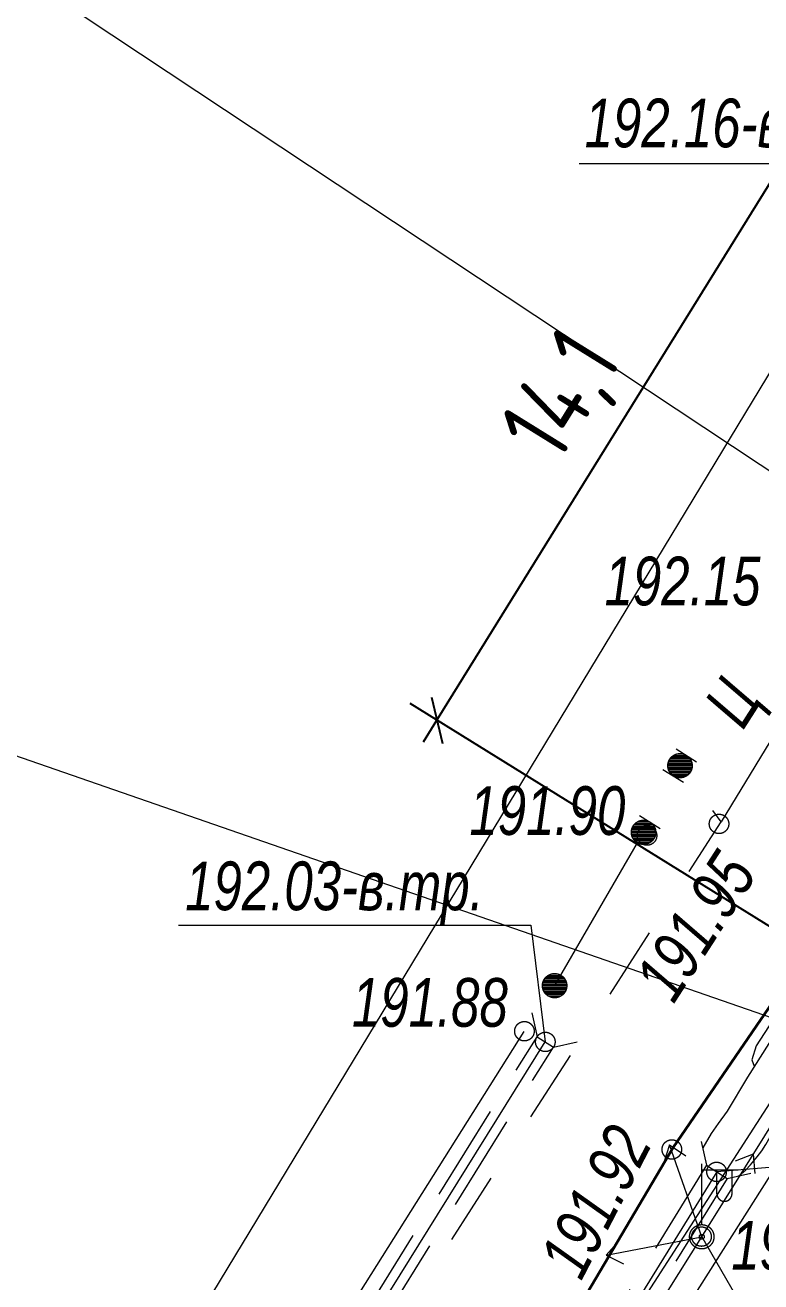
# Model space of a CAD drawing. Header units: millimetres. Extents: x -38151500 to -28914887, y -20564105 to -20349562.
# Drawn here: x -32302454 to -32287334, y -20492416 to -20466594 of the extents above; entities that cross this region are included whole.
import ezdxf
from ezdxf.xclip import XClip

# ---------------------------------------------------------------- set-up
doc = ezdxf.new("R2010")
doc.units = ezdxf.units.MM
doc.header["$MEASUREMENT"] = 0
doc.header["$XCLIPFRAME"] = 0
doc.linetypes.add('Новофедоровское_снт 28_07$0$l049', pattern=[3000, 2000, -1000])
doc.linetypes.add('Новофедоровское_снт 28_07$0$l189_2', pattern=[3000, 1500, -1500])
doc.layers.add('!!! ПОДОСНОВА', color=7, linetype='Continuous')
doc.layers.add('Новый_РАЗМЕРЫ', color=7, linetype='Continuous')
for name, color, linetype, lineweight in [('Новый_ГП_Благоустройство штриховка_Ном._пера__250', 7, 'Continuous', 20), ('Новый_ГП_Дороги_проезды_Ном._пера__251', 250, 'Continuous', 40), ('Новый_ГП_Текст_Ном._пера__250', 7, 'Continuous', 20), ('Новый_РАЗМЕРЫ_Ном._пера__7', 7, 'Continuous', 25), ('Чертеж_1_Новофедоровское_снт 28_07$0$tp_Дороги_Ном._пера__253', 252, 'Continuous', 18), ('Чертеж_1_Новофедоровское_снт 28_07$0$tp_отметки_новые_Ном._пера__253', 252, 'Continuous', 18), ('Чертеж_1_Новый_ГП_Топография_Ном._пера__253', 252, 'Continuous', 18), ('Чертеж_1_Новый_Новофедоровское_снт 28_07$0$tp_Дороги_Ном._пера__253', 252, 'Continuous', 18), ('Чертеж_1_Новый_Новофедоровское_снт 28_07$0$tp_канавы_Ном._пера__253', 252, 'Continuous', 18), ('Чертеж_1_Новый_Новофедоровское_снт 28_07$0$tp_ЛЭП нн_Ном._пера__253', 252, 'Continuous', 18), ('Чертеж_1_Новый_Новофедоровское_снт 28_07$0$tp_ЛЭП нн_Ном._пера__7', 7, 'Continuous', 18), ('Чертеж_1_Новый_Новофедоровское_снт 28_07$0$tp_Ограждения ДЕР_Ном._пера__253', 252, 'Continuous', 18), ('Чертеж_1_Новый_Новофедоровское_снт 28_07$0$tp_Ограждения рабица_Ном._пера__253', 252, 'Continuous', 18), ('Чертеж_1_Новый_Новофедоровское_снт 28_07$0$tp_Ограждения_Ном._пера__253', 252, 'Continuous', 18), ('Чертеж_1_Новый_Новофедоровское_снт 28_07$0$tp_Ограждения_Ном._пера__7', 7, 'Continuous', 18), ('Чертеж_1_Новый_Новофедоровское_снт 28_07$0$tp_отметки_новые_Ном._пера__253', 252, 'Continuous', 18), ('Чертеж_1_Новый_Новофедоровское_снт 28_07$0$tp_отметки_новые_Ном._пера__7', 7, 'Continuous', 18), ('Чертеж_1_Новый_Новофедоровское_снт 28_07$0$tp_рельеф_Ном._пера__253', 252, 'Continuous', 18), ('Чертеж_1_Новый_Новофедоровское_снт 28_07$0$tp_трубы под дорогой_Ном._пера__253', 252, 'Continuous', 18), ('Чертеж_1_Новый_Новофедоровское_снт 28_07$0$U_Водосток_Ном._пера__253', 252, 'Continuous', 18), ('Чертеж_1_Новый_Новофедоровское_снт 28_07$0$U_Газопровод_Ном._пера__253', 252, 'Continuous', 18)]:
    doc.layers.add(name, color=color, linetype=linetype, lineweight=lineweight)
doc.styles.add('РЎР“Р•РќР•Р\xa0РР\xa0_РЎРўРР›Р¬_1', font='arial.ttf', dxfattribs={"width": 0.75})
doc.styles.add('РЎР“Р•РќР•Р\xa0РР\xa0_РЎРўРР›Р¬_7', font='')
doc.styles.get('РЎР“Р•РќР•Р\xa0РР\xa0_РЎРўРР›Р¬_7').set_extended_font_data('GOST_type_A')
doc.linetypes.add('Новофедоровское_снт 28_07$0$lm334', pattern='A,0,[4,РіРµРЅРїРїР»Р°РЅ 2025_06_18 dima РІР°СЂРёР°РЅС‚ 21.Shx,S=79.365079,R=0,X=0,Y=0],-11000,0', length=11000)
doc.linetypes.add('Новофедоровское_снт 28_07$0$З ДЕРЕВ', pattern='A,0,[2,РіРµРЅРїРїР»Р°РЅ 2025_06_18 dima РІР°СЂРёР°РЅС‚ 21.Shx,S=19.84127,R=0,X=0,Y=0.2],-2500,0', length=2500)
doc.linetypes.add('Новофедоровское_снт 28_07$0$ЗАБОР_СЕТКА', pattern='A,0,[1,РіРµРЅРїРїР»Р°РЅ 2025_06_18 dima РІР°СЂРёР°РЅС‚ 21.Shx,S=39.68254,R=0,X=0,Y=2.77556e-17],-5000,0', length=5000)
doc.linetypes.add('Новофедоровское_снт 28_07$0$МЕЖА', pattern='A,0,[5,РіРµРЅРїРїР»Р°РЅ 2025_06_18 dima РІР°СЂРёР°РЅС‚ 21.Shx,S=46.746032,R=0,X=0,Y=6.93889e-18],-6500,0', length=6500)
doc.dimstyles.new('СГЕНЕРИР_СТИЛЬ__2', dxfattribs={"dimtxt": 1500, "dimasz": 658.316413, "dimexe": 0.18, "dimexo": 437.5, "dimgap": 0, "dimtad": 1, "dimdec": 1, "dimlfac": 0.001, "dimzin": 0, "dimdsep": 46, "dimtxsty": 'РЎР“Р•РќР•Р\xa0РР\xa0_РЎРўРР›Р¬_7', "dimblk": 'ARROWHEAD_6', "dimblk1": 'ARROWHEAD_6', "dimblk2": 'ARROWHEAD_6', "dimcen": 0.09, "dimclrd": 7, "dimclre": 7, "dimclrt": 7, "dimadec": 1, "dimazin": 0, "dimtfac": 1, "dimtdec": 4, "dimtmove": 0, "dimatfit": 3, "dimfxl": 0, "dimtolj": 1, "dimtzin": 0, "dimarcsym": 0})

# ---------------------------------------------------------------- blocks, each defined once
blk = doc.blocks.new('Чертеж_5_1', base_point=(5813927, -7296))
at = {"layer": 'Чертеж_1_Новый_ГП_Топография_Ном._пера__253', "color": 252, "linetype": 'Новофедоровское_снт 28_07$0$МЕЖА', "lineweight": 18, "flags": 128}
blk.add_lwpolyline([(-32308273, -20524360), (-32308233, -20524296), (-32297746, -20507196), (-32271576, -20524004), (-32260015, -20507967), (-32250099, -20495163), (-32251853, -20487946), (-32253858, -20480799), (-32259351, -20482761), (-32262207, -20481924), (-32276478, -20473145), (-32266529, -20456936), (-32274137, -20452238), (-32315168, -20519982)], close=True, dxfattribs=at)
at = {"layer": 'Чертеж_1_Новый_Новофедоровское_снт 28_07$0$tp_Дороги_Ном._пера__253', "color": 252, "linetype": 'Новофедоровское_снт 28_07$0$l189_2', "lineweight": 18, "flags": 128}
for points in [[(-32278903, -20476222), (-32279771, -20476352), (-32280400, -20476906), (-32289164, -20489694), (-32295981, -20501242), (-32295049, -20502487)], [(-32314283, -20524654), (-32313514, -20523174), (-32301656, -20503895), (-32288152, -20482967), (-32288924, -20481881)]]:
    blk.add_lwpolyline(points, dxfattribs=at)
at = {"layer": 'Чертеж_1_Новый_Новофедоровское_снт 28_07$0$tp_Дороги_Ном._пера__253', "color": 252, "linetype": 'Continuous', "lineweight": 18, "flags": 128}
blk.add_lwpolyline([(-32285745, -20479010), (-32288152, -20482967)], dxfattribs=at)
at = {"layer": 'Чертеж_1_Новый_Новофедоровское_снт 28_07$0$tp_канавы_Ном._пера__253', "color": 252, "linetype": 'Continuous', "lineweight": 18, "flags": 128}
for points in [[(-32281550, -20479414), (-32281853, -20479668), (-32281923, -20479747), (-32281977, -20479840), (-32282078, -20480032), (-32283349, -20481904), (-32284630, -20483771), (-32285908, -20485640), (-32287171, -20487519), (-32287606, -20488209), (-32288028, -20488910), (-32288212, -20489159), (-32288354, -20489366), (-32288529, -20489664)], [(-32287408, -20489849), (-32287315, -20489726), (-32287231, -20489596), (-32287079, -20489323), (-32286935, -20489049), (-32286784, -20488790), (-32285311, -20486527), (-32283847, -20484259), (-32282341, -20481899), (-32281900, -20481256), (-32281684, -20480932), (-32281489, -20480594), (-32281418, -20480438), (-32281357, -20480279), (-32281240, -20479958), (-32281130, -20479685)], [(-32287783, -20490234), (-32287642, -20490115), (-32287548, -20490014), (-32287408, -20489849)]]:
    blk.add_lwpolyline(points, dxfattribs=at)
at = {"layer": 'Чертеж_1_Новый_Новофедоровское_снт 28_07$0$tp_ЛЭП нн_Ном._пера__253', "color": 252, "linetype": 'Continuous', "lineweight": 18, "flags": 128}
for points in [[(-32310273, -20525995), (-32309162, -20524332), (-32288548, -20491490), (-32263511, -20451362), (-32262302, -20449768)], [(-32290513, -20491867), (-32288548, -20491490), (-32289211, -20489603)], [(-32289211, -20489603), (-32289333, -20489984)], [(-32289211, -20489603), (-32288877, -20489824)], [(-32287490, -20489793), (-32287863, -20489936)], [(-32287490, -20489793), (-32287454, -20490191)], [(-32290513, -20491867), (-32290245, -20491569)], [(-32288548, -20491490), (-32284259, -20498923)], [(-32290513, -20491867), (-32290154, -20492044)]]:
    blk.add_lwpolyline(points, dxfattribs=at)
at = {"layer": 'Чертеж_1_Новый_Новофедоровское_снт 28_07$0$tp_ЛЭП нн_Ном._пера__7', "color": 7, "linetype": 'Continuous', "lineweight": 18}
for p, q in [((-32288548, -20491240), (-32288548, -20489990)), ((-32288548, -20490115), (-32287798, -20490115)), ((-32288236, -20490606), (-32288236, -20490115)), ((-32287926, -20490606), (-32287926, -20490115))]:
    blk.add_line(p, q, dxfattribs=at)
for radius in [250, 50]:
    blk.add_circle((-32288548, -20491490), radius, dxfattribs=at)
blk.add_arc((-32288081, -20490606), 155, 180, 0, dxfattribs=at)
at = {"layer": 'Чертеж_1_Новый_Новофедоровское_снт 28_07$0$tp_Ограждения ДЕР_Ном._пера__253', "color": 252, "linetype": 'Новофедоровское_снт 28_07$0$З ДЕРЕВ', "lineweight": 18, "flags": 128}
for points in [[(-32291571, -20486328), (-32289870, -20483395)], [(-32299106, -20498235), (-32292198, -20487269)]]:
    blk.add_lwpolyline(points, dxfattribs=at)
at = {"layer": 'Чертеж_1_Новый_Новофедоровское_снт 28_07$0$tp_Ограждения рабица_Ном._пера__253', "color": 252, "linetype": 'Новофедоровское_снт 28_07$0$ЗАБОР_СЕТКА', "lineweight": 18, "flags": 128}
blk.add_lwpolyline([(-32280957, -20480471), (-32294289, -20501499)], dxfattribs=at)
at = {"layer": 'Чертеж_1_Новый_Новофедоровское_снт 28_07$0$tp_Ограждения_Ном._пера__253', "color": 252, "linetype": 'Continuous', "lineweight": 18, "flags": 128}
for points in [[(-32289076, -20481465), (-32288653, -20481731)], [(-32289345, -20481885), (-32288922, -20482151)], [(-32289825, -20482834), (-32289402, -20483100)]]:
    blk.add_lwpolyline(points, dxfattribs=at)
at = {"layer": 'Чертеж_1_Новый_Новофедоровское_снт 28_07$0$tp_Ограждения_Ном._пера__7', "color": 7, "linetype": 'Continuous', "lineweight": 18}
for p, q in [((-32289127, -20481598), (-32288864, -20481598)), ((-32289056, -20481568), (-32288936, -20481568)), ((-32289244, -20481808), (-32288745, -20481808)), ((-32289243, -20481838), (-32288748, -20481838)), ((-32289242, -20481778), (-32288748, -20481778)), ((-32289237, -20481748), (-32288754, -20481748)), ((-32289226, -20481718), (-32288763, -20481718)), ((-32289212, -20481688), (-32288777, -20481688)), ((-32289193, -20481658), (-32288798, -20481658)), ((-32289166, -20481628), (-32288825, -20481628)), ((-32289238, -20481868), (-32288752, -20481868)), ((-32289228, -20481898), (-32288761, -20481898)), ((-32289214, -20481928), (-32288776, -20481928)), ((-32289196, -20481958), (-32288795, -20481958)), ((-32289170, -20481988), (-32288821, -20481988)), ((-32289133, -20482018), (-32288858, -20482018)), ((-32289069, -20482048), (-32288919, -20482048)), ((-32289991, -20483147), (-32289497, -20483147)), ((-32289986, -20483117), (-32289503, -20483117)), ((-32289975, -20483087), (-32289512, -20483087)), ((-32289961, -20483057), (-32289526, -20483057)), ((-32289942, -20483027), (-32289547, -20483027)), ((-32289915, -20482997), (-32289574, -20482997)), ((-32289876, -20482967), (-32289613, -20482967)), ((-32289805, -20482937), (-32289685, -20482937)), ((-32289993, -20483177), (-32289494, -20483177)), ((-32289992, -20483207), (-32289497, -20483207)), ((-32289987, -20483237), (-32289501, -20483237)), ((-32289977, -20483267), (-32289510, -20483267)), ((-32289963, -20483297), (-32289525, -20483297)), ((-32289945, -20483327), (-32289544, -20483327)), ((-32289919, -20483357), (-32289570, -20483357)), ((-32289882, -20483387), (-32289607, -20483387)), ((-32289818, -20483417), (-32289668, -20483417)), ((-32291803, -20486238), (-32291340, -20486238)), ((-32291789, -20486208), (-32291354, -20486208)), ((-32291770, -20486178), (-32291375, -20486178)), ((-32291743, -20486148), (-32291402, -20486148)), ((-32291704, -20486118), (-32291441, -20486118)), ((-32291633, -20486088), (-32291513, -20486088)), ((-32291821, -20486328), (-32291322, -20486328)), ((-32291820, -20486358), (-32291325, -20486358)), ((-32291819, -20486298), (-32291325, -20486298)), ((-32291815, -20486388), (-32291329, -20486388)), ((-32291814, -20486268), (-32291331, -20486268)), ((-32291805, -20486418), (-32291338, -20486418)), ((-32291791, -20486448), (-32291353, -20486448)), ((-32291773, -20486478), (-32291372, -20486478)), ((-32291747, -20486508), (-32291398, -20486508)), ((-32291710, -20486538), (-32291435, -20486538)), ((-32291646, -20486568), (-32291496, -20486568))]:
    blk.add_line(p, q, dxfattribs=at)
for centre in [(-32288995, -20481810), (-32289744, -20483179), (-32291572, -20486330)]:
    blk.add_circle(centre, 250, dxfattribs=at)
at = {"layer": 'Чертеж_1_Новый_Новофедоровское_снт 28_07$0$tp_отметки_новые_Ном._пера__253', "color": 252, "linetype": 'Continuous', "lineweight": 18, "flags": 128}
for points in [[(-32291069, -20469437), (-32283827, -20469437), (-32282851, -20473123)], [(-32299305, -20485088), (-32292063, -20485088), (-32291763, -20487486)], [(-32276147, -20489754), (-32283306, -20489754), (-32288236, -20490156)]]:
    blk.add_lwpolyline(points, dxfattribs=at)
at = {"layer": 'Чертеж_1_Новый_Новофедоровское_снт 28_07$0$tp_отметки_новые_Ном._пера__7', "color": 7, "linetype": 'Continuous', "lineweight": 18}
for centre in [(-32288193, -20483006), (-32289673, -20483246), (-32292193, -20487266), (-32291763, -20487486), (-32289163, -20489696), (-32288243, -20490156), (-32288553, -20491486)]:
    blk.add_circle(centre, 200, dxfattribs=at)
at = {"layer": 'Чертеж_1_Новый_Новофедоровское_снт 28_07$0$tp_рельеф_Ном._пера__253', "color": 252, "linetype": 'Continuous', "lineweight": 18, "flags": 128}
blk.add_lwpolyline([(-32286360, -20485602), (-32286360, -20485603), (-32286427, -20485913), (-32286528, -20486152), (-32286674, -20486443), (-32286884, -20486775), (-32287176, -20487176), (-32287429, -20487563), (-32287521, -20487852), (-32287469, -20487985)], dxfattribs=at)
at = {"layer": 'Чертеж_1_Новый_Новофедоровское_снт 28_07$0$tp_трубы под дорогой_Ном._пера__253', "color": 252, "linetype": 'Continuous', "lineweight": 18, "flags": 128}
for points in [[(-32292043, -20486891), (-32291933, -20487379), (-32291594, -20487591), (-32291106, -20487481)], [(-32288558, -20489534), (-32288449, -20490021), (-32288027, -20490289), (-32287539, -20490180)]]:
    blk.add_lwpolyline(points, dxfattribs=at)
at = {"layer": 'Чертеж_1_Новый_Новофедоровское_снт 28_07$0$tp_трубы под дорогой_Ном._пера__253', "color": 252, "linetype": 'Новофедоровское_снт 28_07$0$l049', "lineweight": 18, "flags": 128}
for points in [[(-32301876, -20503349), (-32291933, -20487379)], [(-32301537, -20503561), (-32291594, -20487591)], [(-32288449, -20490021), (-32302282, -20512414)], [(-32288027, -20490289), (-32301860, -20512682)]]:
    blk.add_lwpolyline(points, dxfattribs=at)
at = {"layer": 'Чертеж_1_Новый_Новофедоровское_снт 28_07$0$U_Водосток_Ном._пера__253', "color": 252, "linetype": 'Continuous', "lineweight": 18, "flags": 128}
for points in [[(-32296957, -20495826), (-32291763, -20487485)], [(-32288239, -20490158), (-32294812, -20500798)]]:
    blk.add_lwpolyline(points, dxfattribs=at)
at = {"layer": 'Чертеж_1_Новый_Новофедоровское_снт 28_07$0$U_Газопровод_Ном._пера__253', "color": 252, "linetype": 'Новофедоровское_снт 28_07$0$lm334', "lineweight": 18, "flags": 128}
blk.add_lwpolyline([(-32309591, -20523523), (-32287143, -20488740), (-32266592, -20456897), (-32258475, -20444319), (-32258757, -20444465), (-32256427, -20443258), (-32251196, -20444879)], dxfattribs=at)
at = {"layer": 'Чертеж_1_Новофедоровское_снт 28_07$0$tp_Дороги_Ном._пера__253', "color": 252, "linetype": 'Continuous', "lineweight": 18, "insert": (-32287457, -20481252), "char_height": 1000, "attachment_point": 7, "rotation": 57.3407, "style": 'РЎР“Р•РќР•Р\xa0РР\xa0_РЎРўРР›Р¬_1'}
blk.add_mtext('\\A1;{\\pql;\\fArial|b0|i1|c204|p0;\\W0.750000;Ц}', dxfattribs=at)
at = {"layer": 'Чертеж_1_Новофедоровское_снт 28_07$0$tp_отметки_новые_Ном._пера__253', "color": 252, "linetype": 'Continuous', "lineweight": 18, "char_height": 1000, "attachment_point": 7, "style": 'РЎР“Р•РќР•Р\xa0РР\xa0_РЎРўРР›Р¬_1'}
for s, insert in [('\\A1;{\\pql;\\fArial|b0|i1|c204|p0;\\W0.750000;192.16-в.тр.}', (-32290955, -20469406)), ('\\A1;{\\pql;\\fArial|b0|i1|c204|p0;\\W0.750000;192.15}', (-32290546, -20478530)), ('\\A1;{\\pql;\\fArial|b0|i1|c204|p0;\\W0.750000;191.90}', (-32293323, -20483246)), ('\\A1;{\\pql;\\fArial|b0|i1|c204|p0;\\W0.750000;192.03-в.тр.}', (-32299165, -20485081)), ('\\A1;{\\pql;\\fArial|b0|i1|c204|p0;\\W0.750000;191.88}', (-32295738, -20487188)), ('\\A1;{\\pql;\\fArial|b0|i1|c204|p0;\\W0.750000;191.95}', (-32287941, -20492177))]:
    blk.add_mtext(s, dxfattribs=dict(at, insert=insert))
for s, insert, rotation in [('\\A1;{\\pql;\\fArial|b0|i1|c204|p0;\\W0.750000;191.95}', (-32289116, -20486731), 57.1691), ('\\A1;{\\pql;\\fArial|b0|i1|c204|p0;\\W0.750000;191.92}', (-32291015, -20492419), 62.5765)]:
    blk.add_mtext(s, dxfattribs=dict(at, insert=insert, rotation=rotation))
blk = doc.blocks.new('*D51', base_point=(-32248450, -20494612))
at = {"layer": 'Новый_РАЗМЕРЫ_Ном._пера__7', "color": 7, "linetype": 'Continuous', "lineweight": 25}
for p, q in [((-32286461, -20469388), (-32286685, -20468434)), ((-32277781, -20474361), (-32287125, -20468569)), ((-32286573, -20468911), (-32286299, -20468469)), ((-32293990, -20480876), (-32286573, -20468911)), ((-32285199, -20486326), (-32294542, -20480534)), ((-32294102, -20480399), (-32293878, -20481353)), ((-32294264, -20481318), (-32293990, -20480876))]:
    blk.add_line(p, q, dxfattribs=at)
at = {"layer": 'Новый_РАЗМЕРЫ_Ном._пера__7', "color": 7, "lineweight": 25, "insert": (-32291210, -20475822), "char_height": 1500, "attachment_point": 7, "rotation": 58.2038, "style": 'РЎР“Р•РќР•Р\xa0РР\xa0_РЎРўРР›Р¬_7'}
blk.add_mtext('\\A1;{\\pql;\\fGOST_type_A|b0|i0|c0|p0;\\W1.000000;14,1}', dxfattribs=at)
blk = doc.blocks.new('ARROWHEAD_6')
at = {"color": 0, "linetype": 'Continuous', "lineweight": 0}
for p, q in [((-0.5, -0.5), (0.5, 0.5)), ((0, 0), (-1, 0))]:
    blk.add_line(p, q, dxfattribs=at)

msp = doc.modelspace()

# ---------------------------------------------------------------- linework, layer by layer
at = {"layer": 'Новый_ГП_Благоустройство штриховка_Ном._пера__250', "color": 7, "linetype": 'Continuous', "lineweight": 20}
msp.add_line((-32280371.82, -20489329.93), (-32321741.45, -20474995.55), dxfattribs=at)
at = {"layer": 'Новый_ГП_Дороги_проезды_Ном._пера__251', "color": 250, "linetype": 'Continuous', "lineweight": 40}
msp.add_lwpolyline([(-32282420.85, -20482086.82), (-32282523.36, -20482022.16, 0.37219081), (-32284012.82, -20482176.89), (-32289135.92, -20489652.27), (-32295881.94, -20501073.43, 0.27174644), (-32295026.82, -20504017.6), (-32294028.82, -20504631.81), (-32293777.34, -20504795.49), (-32295101.02, -20506916.11), (-32295270.63, -20506810.13), (-32296255.31, -20506255.73, 0.38024235), (-32299901.59, -20507434.65), (-32309740.95, -20523427.97)], format="xyb", dxfattribs=at)
at = {"layer": 'Новый_ГП_Текст_Ном._пера__250', "color": 7, "linetype": 'Continuous', "lineweight": 20}
msp.add_line((-32280861.89, -20479928.69), (-32314308.35, -20457749.72), dxfattribs=at)

# ---------------------------------------------------------------- block references
at = {"layer": '!!! ПОДОСНОВА', "color": 252, "linetype": 'Continuous', "lineweight": 40}
ref = msp.add_blockref('Чертеж_5_1', (5813926.62, -7295.8), dxfattribs=at)
XClip(ref).set_block_clipping_path([(-32342847.3118521906, -20426134.2498699203), (-32342847.3118521906, -20517391.6082299612), (-32320266.7422028184, -20517391.6082299612), (-32314873.6045184806, -20528511.4797440507), (-32229507.7408887595, -20528511.4797440507), (-32229507.7408887595, -20426017.5390227698)])

# ---------------------------------------------------------------- dimensions: what is measured, and where the dimension line sits
at = {"layer": 'Новый_РАЗМЕРЫ', "color": 7, "linetype": 'Continuous', "lineweight": 25}
dim = msp.add_linear_dim(base=(-32286572.67, -20468911.04), p1=(-32284827.18, -20486556.57), p2=(-32277409.63, -20474591.53), angle=58.203778, dimstyle='СГЕНЕРИР_СТИЛЬ__2', dxfattribs=at)
dim.commit()
dim.dimension.update_dxf_attribs({"geometry": '*D51', "text_midpoint": (-32290855.83, -20473827.3), "dimtype": 160, "text_rotation": 58.203778})

doc.saveas('drawing.dxf')
